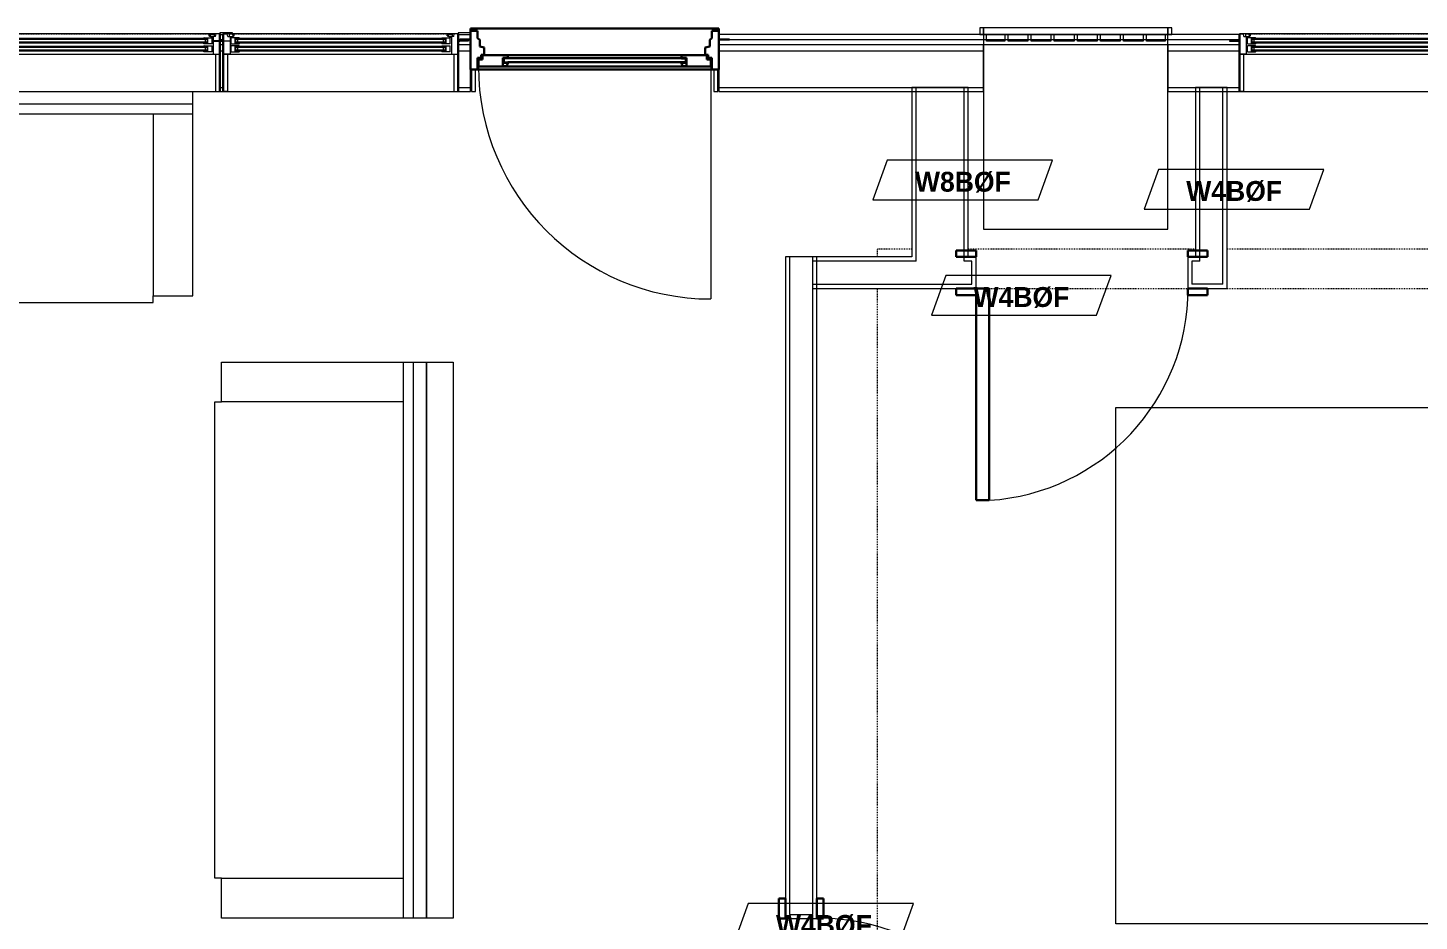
# Model space of a CAD drawing. Header units: inches. Extents: x -4010 to -1814, y 9846 to 12241.
# Drawn here: x -3165.2 to -2954.9, y 10688.5 to 10823.5 of the extents above; entities that cross this region are included whole.
import ezdxf

# ---------------------------------------------------------------- set-up
doc = ezdxf.new("R2010")
doc.units = ezdxf.units.IN
doc.header["$MEASUREMENT"] = 0
doc.linetypes.add('Dash', pattern=[0.25, 0.125, -0.125])
for name, color, linetype, lineweight in [('0-1', 7, 'Continuous', 5), ('0-2', 7, 'Continuous', 9), ('A-DETL-GENF-HDLN-1', 7, 'Dash', 9), ('A-DETL-GENF-HDLN-2', 1, 'Continuous', 18), ('A-DOOR-1', 7, 'Continuous', 9), ('A-DOOR-2', 10, 'Continuous', 30), ('A-DOOR-3', 31, 'Continuous', 9), ('A-DOOR-4', 31, 'Continuous', 30), ('A-DOOR-FRAM-1', 7, 'Continuous', 9), ('A-DOOR-FRAM-2', 10, 'Continuous', 30), ('A-DOOR-FRAM-3', 31, 'Continuous', 30), ('A-DOOR-GLAZ-1', 7, 'Continuous', 9), ('A-GENM-1', 7, 'Continuous', 9), ('A-GLAZ', 151, 'Continuous', 18), ('A-GLAZ-1', 10, 'Continuous', 30), ('A-GLAZ-2', 7, 'Continuous', 9), ('A-WALL', 113, 'Continuous', 18), ('A-WALL-1', 7, 'Continuous', 9), ('A-WALL-2', 250, 'Continuous', 18), ('A-WALL-3', 113, 'Continuous', 9), ('A-WALL-IDEN', 211, 'Continuous', 9), ('I-FURN', 30, 'Continuous', 9), ('I-FURN-HDLN', 30, 'Dash', 9), ('I-WALL-4', 2, 'Continuous', 9)]:
    doc.layers.add(name, color=color, linetype=linetype, lineweight=lineweight)
doc.styles.add('Century Gothic_B_1', font='GOTHICB.TTF', dxfattribs={"height": 3})

# ---------------------------------------------------------------- blocks, each defined once
blk = doc.blocks.new('Bayer Built Door - 37-1_2__ x 81-3_4__ - 1st floor-V8-UNIT PLANS - 1ST FLOOR')
at = {"layer": 'A-DOOR-1'}
blk.add_line((17.56, -0.53), (17.56, -35.66), dxfattribs=at)
blk.add_arc((17.56, -0.53), 35.13, 180, 270, dxfattribs=at)
at = {"layer": 'A-DOOR-2'}
for p, q in [((-16.95, 0.54), (-17.56, 0.53)), ((-17.56, 0.53), (-17.56, -0.53)), ((-16.95, 1.19), (-16.95, 0.54)), ((-16.95, 1.19), (-13.13, 1.19)), ((-13.87, 0.78), (-13.13, 0.78)), ((-13.87, -0.53), (-13.87, 0.78)), ((-13.13, 0.03), (-13.87, 0.03)), ((-13.13, 0.87), (-13.16, 1.19)), ((13.12, 1.19), (-13.13, 1.19)), ((-13.13, 0.78), (-13.13, 0.87)), ((-13.13, -0.03), (-13.13, 0.03)), ((13.12, 0.87), (13.16, 1.19)), ((13.12, 0.78), (13.12, 0.87)), ((13.87, 0.78), (13.12, 0.78)), ((13.12, 0.03), (13.87, 0.03)), ((13.12, -0.03), (13.12, 0.03)), ((16.95, 1.19), (13.12, 1.19)), ((13.87, -0.53), (13.87, 0.78)), ((16.95, 1.19), (16.95, 0.54)), ((16.95, 0.54), (17.56, 0.53)), ((17.56, 0.53), (17.56, -0.53)), ((-17.56, -0.53), (-13.13, -0.53)), ((-13.87, -0.47), (-13.36, -0.47)), ((-13.87, -0.53), (-13.87, -0.47)), ((-13.36, -0.47), (-13.16, -0.22)), ((-13.16, -0.22), (-13.13, -0.03)), ((13.12, -0.53), (-13.13, -0.53)), ((13.16, -0.22), (13.12, -0.03)), ((17.56, -0.53), (13.12, -0.53)), ((13.36, -0.47), (13.16, -0.22)), ((13.87, -0.47), (13.36, -0.47)), ((13.87, -0.53), (13.87, -0.47))]:
    blk.add_line(p, q, dxfattribs=at)
at = {"layer": 'A-DOOR-FRAM-1'}
for p, q in [((-18, -1), (-18.63, -1)), ((-18.63, -1), (-18.63, -4.31)), ((-18, -4.31), (-18, -1)), ((18.62, -1), (18, -1)), ((18, -1), (18, -4.31)), ((18.62, -4.31), (18.62, -1)), ((-18.63, -4.31), (-18, -4.31)), ((18, -4.31), (18.62, -4.31))]:
    blk.add_line(p, q, dxfattribs=at)
at = {"layer": 'A-DOOR-FRAM-2'}
for p, q in [((18.75, 5.22), (-18.75, 5.22)), ((-18.75, 5.22), (-18.75, 4.56)), ((-18.75, 4.87), (-18.75, -1)), ((-18.75, 4.87), (-17.72, 4.87)), ((-17.72, 3.75), (-17.72, 4.87)), ((17.72, 3.75), (17.72, 4.87)), ((18.75, 4.87), (17.72, 4.87)), ((18.75, 4.31), (18.75, 5.22)), ((18.75, 4.87), (18.75, -1)), ((-20.38, 3.56), (-18.75, 3.56)), ((-17.38, 3.51), (-17.72, 3.75)), ((-17.38, 2.51), (-17.38, 3.51)), ((-16.69, 2.36), (-17.38, 2.51)), ((-16.69, 1.22), (-16.69, 2.36)), ((16.69, 2.36), (17.38, 2.51)), ((16.69, 1.22), (16.69, 2.36)), ((17.38, 3.51), (17.72, 3.75)), ((17.38, 2.51), (17.38, 3.51)), ((20.37, 3.56), (18.75, 3.56)), ((-17.72, 0.78), (-17.14, 0.78)), ((-17.72, -1), (-17.72, 0.78)), ((-17.14, 0.78), (-17.14, 1.22)), ((-17.14, 1.22), (-16.69, 1.22)), ((17.14, 1.22), (16.69, 1.22)), ((17.14, 0.78), (17.14, 1.22)), ((17.72, 0.78), (17.14, 0.78)), ((17.72, -1), (17.72, 0.78)), ((-18.37, -1), (-18.75, -1)), ((-18.75, -1), (-17.72, -1)), ((-18.75, -1), (-18.63, -1)), ((-18, -1), (18, -1)), ((18.75, -1), (17.72, -1)), ((18.62, -1), (18.75, -1))]:
    blk.add_line(p, q, dxfattribs=at)
at = {"layer": 'A-DOOR-GLAZ-1'}
for p, q in [((-13.13, 0.62), (-13.87, 0.62)), ((-13.87, 0.19), (-13.13, 0.19)), ((-13.66, 0.62), (-13.66, 0.19)), ((13.12, 0.78), (-13.13, 0.78)), ((13.12, 0.62), (-13.13, 0.62)), ((13.12, 0.19), (-13.13, 0.19)), ((13.12, 0.03), (-13.13, 0.03)), ((13.12, 0.62), (13.87, 0.62)), ((13.87, 0.19), (13.12, 0.19)), ((13.66, 0.62), (13.66, 0.19))]:
    blk.add_line(p, q, dxfattribs=at)
blk = doc.blocks.new('Window-Double_Hung-Marvin-Essential - ESDH3066 - 1st Floor-3090113-UNIT PLANS - 1ST FLOOR')
at = {"layer": 'A-DETL-GENF-HDLN-1'}
blk.add_line((16.1, 4.34), (-16.5, 4.34), dxfattribs=at)
at = {"layer": 'A-DETL-GENF-HDLN-2'}
for p, q in [((-17.75, 4.41), (-17.16, 4.41)), ((-17.75, 4.41), (-17.75, 1.31)), ((-17.08, 4), (-17.16, 4.41)), ((-16.85, 4.37), (-16.85, 4)), ((-16.3, 4.37), (-16.85, 4.37)), ((-16.3, 4.14), (-16.3, 4.37)), ((-16.18, 4.34), (-16.1, 4.34)), ((-16.18, 4.34), (-16.18, 4.14)), ((-16.1, 4.09), (-16.1, 4.34)), ((16.18, 4.34), (16.1, 4.34)), ((16.1, 4.09), (16.1, 4.34)), ((16.18, 4.34), (16.18, 4.14)), ((16.3, 4.14), (16.3, 4.37)), ((16.3, 4.37), (16.85, 4.37)), ((16.85, 4.37), (16.85, 4)), ((17.08, 4), (17.16, 4.41)), ((17.75, 4.41), (17.16, 4.41)), ((17.75, 4.41), (17.75, 1.31)), ((-19.25, 3.36), (-19.25, 3.31)), ((-17.75, 3.36), (-19.25, 3.36)), ((-19.25, 3.31), (-17.9, 3.31)), ((-17.9, 3.31), (-17.9, 3.2)), ((-17.9, 3.2), (-17.75, 3.2)), ((-17.08, 4), (-16.19, 4)), ((-16.38, 3.9), (-16.72, 3.9)), ((-16.72, 3.9), (-16.72, 1.31)), ((-15.34, 3.81), (-16.56, 3.81)), ((-16.56, 2.87), (-16.56, 3.81)), ((-16.56, 2.87), (-15.34, 2.87)), ((-15.34, 2.59), (-16.56, 2.59)), ((-16.56, 1.66), (-16.56, 2.59)), ((-16.38, 4), (-16.38, 3.9)), ((-16.18, 4.14), (-16.3, 4.14)), ((-16.19, 4.09), (-16.1, 4.09)), ((-16.19, 4), (-16.19, 4.09)), ((-15.94, 2.99), (-15.94, 3.71)), ((-15.94, 3.71), (-15.28, 3.71)), ((-15.28, 2.99), (-15.94, 2.99)), ((-15.94, 1.77), (-15.94, 2.49)), ((-15.94, 2.49), (-15.28, 2.49)), ((-15.84, 3.01), (-15.84, 3.7)), ((-15.84, 1.79), (-15.84, 2.48)), ((-15.54, 3.13), (-15.54, 3.57)), ((-15.54, 1.92), (-15.54, 2.35)), ((-15.34, 3.81), (-15.28, 3.75)), ((-15.34, 2.87), (-15.28, 2.94)), ((-15.34, 2.59), (-15.28, 2.53)), ((-15.28, 3.71), (-15.28, 3.75)), ((-15.28, 2.94), (-15.28, 2.99)), ((-15.28, 2.49), (-15.28, 2.53)), ((15.34, 3.81), (15.28, 3.75)), ((15.28, 3.71), (15.28, 3.75)), ((15.94, 3.71), (15.28, 3.71)), ((15.28, 2.94), (15.28, 2.99)), ((15.28, 2.99), (15.94, 2.99)), ((15.34, 2.87), (15.28, 2.94)), ((15.34, 2.59), (15.28, 2.53)), ((15.28, 2.49), (15.28, 2.53)), ((15.94, 2.49), (15.28, 2.49)), ((15.34, 3.81), (16.56, 3.81)), ((16.56, 2.87), (15.34, 2.87)), ((15.34, 2.59), (16.56, 2.59)), ((15.54, 3.13), (15.54, 3.57)), ((15.54, 1.92), (15.54, 2.35)), ((15.84, 3.01), (15.84, 3.7)), ((15.84, 1.79), (15.84, 2.48)), ((15.94, 2.99), (15.94, 3.71)), ((15.94, 1.77), (15.94, 2.49)), ((16.19, 4.09), (16.1, 4.09)), ((16.18, 4.14), (16.3, 4.14)), ((16.19, 4), (16.19, 4.09)), ((17.08, 4), (16.19, 4)), ((16.38, 4), (16.38, 3.9)), ((16.38, 3.9), (16.72, 3.9)), ((16.56, 2.87), (16.56, 3.81)), ((16.56, 1.66), (16.56, 2.59)), ((16.72, 3.9), (16.72, 1.31)), ((17.75, 3.36), (19.25, 3.36)), ((17.9, 3.2), (17.75, 3.2)), ((17.9, 3.31), (17.9, 3.2)), ((19.25, 3.31), (17.9, 3.31)), ((19.25, 3.36), (19.25, 3.31)), ((-16.72, 1.31), (-17.75, 1.31)), ((-17.13, 1.28), (-17.13, -4.31)), ((-16.56, 1.66), (-15.34, 1.66)), ((-15.28, 1.77), (-15.94, 1.77)), ((-15.34, 1.66), (-15.28, 1.72)), ((-15.28, 1.72), (-15.28, 1.77)), ((15.28, 1.72), (15.28, 1.77)), ((15.28, 1.77), (15.94, 1.77)), ((15.34, 1.66), (15.28, 1.72)), ((16.56, 1.66), (15.34, 1.66)), ((16.72, 1.31), (17.75, 1.31)), ((17.12, -4.31), (17.12, 1.28)), ((-17.13, -4.31), (-17.75, -4.31)), ((17.12, -4.31), (17.75, -4.31))]:
    blk.add_line(p, q, dxfattribs=at)
at = {"layer": 'A-GLAZ'}
for p, q in [((15.84, 3.7), (-15.84, 3.7)), ((15.84, 3.57), (-15.84, 3.57)), ((15.84, 3.13), (-15.84, 3.13)), ((15.84, 3.01), (-15.84, 3.01)), ((15.84, 2.48), (-15.84, 2.48)), ((15.84, 2.35), (-15.84, 2.35)), ((15.84, 1.92), (-15.84, 1.92)), ((15.84, 1.79), (-15.84, 1.79))]:
    blk.add_line(p, q, dxfattribs=at)
at = {"layer": 'A-GLAZ-1'}
for p, q in [((-17.75, 4.41), (-17.75, 1.31)), ((17.75, 1.31), (17.75, 4.41)), ((-17.75, 1.28), (-17.75, -4.31)), ((17.75, -4.31), (17.75, 1.28))]:
    blk.add_line(p, q, dxfattribs=at)
at = {"layer": 'A-GLAZ-2'}
for p, q in [((17.75, 4.41), (-17.75, 4.41)), ((-17.75, 1.31), (17.75, 1.31)), ((-17.75, -4.31), (17.75, -4.31))]:
    blk.add_line(p, q, dxfattribs=at)
blk = doc.blocks.new('V-Series_EWC4_SPVU_RFA_2015 - 1ST FLOOR-2484708-UNIT PLANS - 1ST FLOOR')
at = {"layer": 'A-GENM-1'}
for p, q in [((-3126, 12090.69), (-3126.56, 12090.69)), ((-3126.56, 12090.69), (-3126.56, 12089.69)), ((-3098.12, 12090.69), (-3126, 12090.69)), ((-3126, 12090.69), (-3126, 12089.69)), ((-3126, 12089.69), (-3126, 12090.69)), ((-3098.12, 12089.69), (-3098.12, 12090.69)), ((-3097.56, 12090.69), (-3098.12, 12090.69)), ((-3098.12, 12090.69), (-3098.12, 12089.69)), ((-3097.56, 12089.69), (-3097.56, 12090.69)), ((-3126.56, 12089.69), (-3126, 12089.69)), ((-3126, 12089.69), (-3098.12, 12089.69)), ((-3126, 12089.69), (-3126, 12060.25)), ((-3125.56, 12089.69), (-3126, 12089.69)), ((-3125.56, 12088.69), (-3125.56, 12089.69)), ((-3122.76, 12088.69), (-3125.56, 12088.69)), ((-3122.26, 12089.69), (-3122.76, 12089.69)), ((-3122.76, 12089.69), (-3122.76, 12088.69)), ((-3122.26, 12088.69), (-3122.26, 12089.69)), ((-3119.28, 12088.69), (-3122.26, 12088.69)), ((-3118.78, 12089.69), (-3119.28, 12089.69)), ((-3119.28, 12089.69), (-3119.28, 12088.69)), ((-3118.78, 12088.69), (-3118.78, 12089.69)), ((-3115.8, 12088.69), (-3118.78, 12088.69)), ((-3115.3, 12089.69), (-3115.8, 12089.69)), ((-3115.8, 12089.69), (-3115.8, 12088.69)), ((-3115.3, 12088.69), (-3115.3, 12089.69)), ((-3112.31, 12088.69), (-3115.3, 12088.69)), ((-3111.81, 12089.69), (-3112.31, 12089.69)), ((-3112.31, 12089.69), (-3112.31, 12088.69)), ((-3111.81, 12088.69), (-3111.81, 12089.69)), ((-3108.83, 12088.69), (-3111.81, 12088.69)), ((-3108.33, 12089.69), (-3108.83, 12089.69)), ((-3108.83, 12089.69), (-3108.83, 12088.69)), ((-3108.33, 12088.69), (-3108.33, 12089.69)), ((-3105.34, 12088.69), (-3108.33, 12088.69)), ((-3104.84, 12089.69), (-3105.34, 12089.69)), ((-3105.34, 12089.69), (-3105.34, 12088.69)), ((-3104.84, 12088.69), (-3104.84, 12089.69)), ((-3101.86, 12088.69), (-3104.84, 12088.69)), ((-3101.36, 12089.69), (-3101.86, 12089.69)), ((-3101.86, 12089.69), (-3101.86, 12088.69)), ((-3101.36, 12088.69), (-3101.36, 12089.69)), ((-3098.56, 12088.69), (-3101.36, 12088.69)), ((-3098.12, 12089.69), (-3098.56, 12089.69)), ((-3098.56, 12089.69), (-3098.56, 12088.69)), ((-3098.12, 12089.69), (-3097.56, 12089.69)), ((-3098.12, 12060.25), (-3098.12, 12089.69)), ((-3126, 12060.25), (-3098.12, 12060.25))]:
    blk.add_line(p, q, dxfattribs=at)
blk = doc.blocks.new('Window-Double_Hung-Marvin-Essential - ESDH3066 - 1st Floor-3090191-UNIT PLANS - 1ST FLOOR')
at = {"layer": 'A-DETL-GENF-HDLN-1'}
blk.add_line((16.1, 4.34), (-16.5, 4.34), dxfattribs=at)
at = {"layer": 'A-DETL-GENF-HDLN-2'}
for p, q in [((-17.75, 4.41), (-17.16, 4.41)), ((-17.75, 4.41), (-17.75, 1.31)), ((-17.08, 4), (-17.16, 4.41)), ((-16.85, 4.37), (-16.85, 4)), ((-16.3, 4.37), (-16.85, 4.37)), ((-16.3, 4.14), (-16.3, 4.37)), ((-16.18, 4.34), (-16.1, 4.34)), ((-16.18, 4.34), (-16.18, 4.14)), ((-16.1, 4.09), (-16.1, 4.34)), ((16.18, 4.34), (16.1, 4.34)), ((16.1, 4.09), (16.1, 4.34)), ((16.18, 4.34), (16.18, 4.14)), ((16.3, 4.14), (16.3, 4.37)), ((16.3, 4.37), (16.85, 4.37)), ((16.85, 4.37), (16.85, 4)), ((17.08, 4), (17.16, 4.41)), ((17.75, 4.41), (17.16, 4.41)), ((17.75, 4.41), (17.75, 1.31)), ((-19.25, 3.36), (-19.25, 3.31)), ((-17.75, 3.36), (-19.25, 3.36)), ((-19.25, 3.31), (-17.9, 3.31)), ((-17.9, 3.31), (-17.9, 3.2)), ((-17.9, 3.2), (-17.75, 3.2)), ((-17.08, 4), (-16.19, 4)), ((-16.38, 3.9), (-16.72, 3.9)), ((-16.72, 3.9), (-16.72, 1.31)), ((-15.34, 3.81), (-16.56, 3.81)), ((-16.56, 2.87), (-16.56, 3.81)), ((-16.56, 2.87), (-15.34, 2.87)), ((-15.34, 2.59), (-16.56, 2.59)), ((-16.56, 1.66), (-16.56, 2.59)), ((-16.38, 4), (-16.38, 3.9)), ((-16.18, 4.14), (-16.3, 4.14)), ((-16.19, 4.09), (-16.1, 4.09)), ((-16.19, 4), (-16.19, 4.09)), ((-15.94, 2.99), (-15.94, 3.71)), ((-15.94, 3.71), (-15.28, 3.71)), ((-15.28, 2.99), (-15.94, 2.99)), ((-15.94, 1.77), (-15.94, 2.49)), ((-15.94, 2.49), (-15.28, 2.49)), ((-15.84, 3.01), (-15.84, 3.7)), ((-15.84, 1.79), (-15.84, 2.48)), ((-15.54, 3.13), (-15.54, 3.57)), ((-15.54, 1.92), (-15.54, 2.35)), ((-15.34, 3.81), (-15.28, 3.75)), ((-15.34, 2.87), (-15.28, 2.94)), ((-15.34, 2.59), (-15.28, 2.53)), ((-15.28, 3.71), (-15.28, 3.75)), ((-15.28, 2.94), (-15.28, 2.99)), ((-15.28, 2.49), (-15.28, 2.53)), ((15.34, 3.81), (15.28, 3.75)), ((15.28, 3.71), (15.28, 3.75)), ((15.94, 3.71), (15.28, 3.71)), ((15.28, 2.94), (15.28, 2.99)), ((15.28, 2.99), (15.94, 2.99)), ((15.34, 2.87), (15.28, 2.94)), ((15.34, 2.59), (15.28, 2.53)), ((15.28, 2.49), (15.28, 2.53)), ((15.94, 2.49), (15.28, 2.49)), ((15.34, 3.81), (16.56, 3.81)), ((16.56, 2.87), (15.34, 2.87)), ((15.34, 2.59), (16.56, 2.59)), ((15.54, 3.13), (15.54, 3.57)), ((15.54, 1.92), (15.54, 2.35)), ((15.84, 3.01), (15.84, 3.7)), ((15.84, 1.79), (15.84, 2.48)), ((15.94, 2.99), (15.94, 3.71)), ((15.94, 1.77), (15.94, 2.49)), ((16.19, 4.09), (16.1, 4.09)), ((16.18, 4.14), (16.3, 4.14)), ((16.19, 4), (16.19, 4.09)), ((17.08, 4), (16.19, 4)), ((16.38, 4), (16.38, 3.9)), ((16.38, 3.9), (16.72, 3.9)), ((16.56, 2.87), (16.56, 3.81)), ((16.56, 1.66), (16.56, 2.59)), ((16.72, 3.9), (16.72, 1.31)), ((17.75, 3.36), (19.25, 3.36)), ((17.9, 3.2), (17.75, 3.2)), ((17.9, 3.31), (17.9, 3.2)), ((19.25, 3.31), (17.9, 3.31)), ((19.25, 3.36), (19.25, 3.31)), ((-16.72, 1.31), (-17.75, 1.31)), ((-17.13, 1.28), (-17.13, -4.31)), ((-16.56, 1.66), (-15.34, 1.66)), ((-15.28, 1.77), (-15.94, 1.77)), ((-15.34, 1.66), (-15.28, 1.72)), ((-15.28, 1.72), (-15.28, 1.77)), ((15.28, 1.72), (15.28, 1.77)), ((15.28, 1.77), (15.94, 1.77)), ((15.34, 1.66), (15.28, 1.72)), ((16.56, 1.66), (15.34, 1.66)), ((16.72, 1.31), (17.75, 1.31)), ((17.12, -4.31), (17.12, 1.28)), ((-17.13, -4.31), (-17.75, -4.31)), ((17.12, -4.31), (17.75, -4.31))]:
    blk.add_line(p, q, dxfattribs=at)
at = {"layer": 'A-GLAZ'}
for p, q in [((15.84, 3.7), (-15.84, 3.7)), ((15.84, 3.57), (-15.84, 3.57)), ((15.84, 3.13), (-15.84, 3.13)), ((15.84, 3.01), (-15.84, 3.01)), ((15.84, 2.48), (-15.84, 2.48)), ((15.84, 2.35), (-15.84, 2.35)), ((15.84, 1.92), (-15.84, 1.92)), ((15.84, 1.79), (-15.84, 1.79))]:
    blk.add_line(p, q, dxfattribs=at)
at = {"layer": 'A-GLAZ-1'}
for p, q in [((-17.75, 4.41), (-17.75, 1.31)), ((17.75, 1.31), (17.75, 4.41)), ((-17.75, 1.28), (-17.75, -4.31)), ((17.75, -4.31), (17.75, 1.28))]:
    blk.add_line(p, q, dxfattribs=at)
at = {"layer": 'A-GLAZ-2'}
for p, q in [((17.75, 4.41), (-17.75, 4.41)), ((19.62, 4.56), (17.75, 4.56)), ((17.75, 4.56), (17.75, 4.41)), ((17.75, 4.31), (19.62, 4.31)), ((19.62, 4.31), (19.62, 4.56)), ((-17.75, 1.31), (17.75, 1.31)), ((-17.75, -4.31), (17.75, -4.31))]:
    blk.add_line(p, q, dxfattribs=at)
blk = doc.blocks.new('Window-Double_Hung-Marvin-Essential - ESDH3066 - 1st Floor-V5-UNIT PLANS - 1ST FLOOR')
at = {"layer": 'A-DETL-GENF-HDLN-1'}
blk.add_line((16.1, 4.34), (-16.5, 4.34), dxfattribs=at)
at = {"layer": 'A-DETL-GENF-HDLN-2'}
for p, q in [((-17.75, 4.41), (-17.16, 4.41)), ((-17.75, 4.41), (-17.75, 1.31)), ((-17.08, 4), (-17.16, 4.41)), ((-16.85, 4.37), (-16.85, 4)), ((-16.3, 4.37), (-16.85, 4.37)), ((-16.3, 4.14), (-16.3, 4.37)), ((-16.18, 4.34), (-16.1, 4.34)), ((-16.18, 4.34), (-16.18, 4.14)), ((-16.1, 4.09), (-16.1, 4.34)), ((16.18, 4.34), (16.1, 4.34)), ((16.1, 4.09), (16.1, 4.34)), ((16.18, 4.34), (16.18, 4.14)), ((16.3, 4.14), (16.3, 4.37)), ((16.3, 4.37), (16.85, 4.37)), ((16.85, 4.37), (16.85, 4)), ((17.08, 4), (17.16, 4.41)), ((17.75, 4.41), (17.16, 4.41)), ((17.75, 4.41), (17.75, 1.31)), ((-19.25, 3.36), (-19.25, 3.31)), ((-17.75, 3.36), (-19.25, 3.36)), ((-19.25, 3.31), (-17.9, 3.31)), ((-17.9, 3.31), (-17.9, 3.2)), ((-17.9, 3.2), (-17.75, 3.2)), ((-17.08, 4), (-16.19, 4)), ((-16.38, 3.9), (-16.72, 3.9)), ((-16.72, 3.9), (-16.72, 1.31)), ((-15.34, 3.81), (-16.56, 3.81)), ((-16.56, 2.87), (-16.56, 3.81)), ((-16.56, 2.87), (-15.34, 2.87)), ((-15.34, 2.59), (-16.56, 2.59)), ((-16.56, 1.66), (-16.56, 2.59)), ((-16.38, 4), (-16.38, 3.9)), ((-16.18, 4.14), (-16.3, 4.14)), ((-16.19, 4.09), (-16.1, 4.09)), ((-16.19, 4), (-16.19, 4.09)), ((-15.94, 2.99), (-15.94, 3.71)), ((-15.94, 3.71), (-15.28, 3.71)), ((-15.28, 2.99), (-15.94, 2.99)), ((-15.94, 1.77), (-15.94, 2.49)), ((-15.94, 2.49), (-15.28, 2.49)), ((-15.84, 3.01), (-15.84, 3.7)), ((-15.84, 1.79), (-15.84, 2.48)), ((-15.54, 3.13), (-15.54, 3.57)), ((-15.54, 1.92), (-15.54, 2.35)), ((-15.34, 3.81), (-15.28, 3.75)), ((-15.34, 2.87), (-15.28, 2.94)), ((-15.34, 2.59), (-15.28, 2.53)), ((-15.28, 3.71), (-15.28, 3.75)), ((-15.28, 2.94), (-15.28, 2.99)), ((-15.28, 2.49), (-15.28, 2.53)), ((15.34, 3.81), (15.28, 3.75)), ((15.28, 3.71), (15.28, 3.75)), ((15.94, 3.71), (15.28, 3.71)), ((15.28, 2.94), (15.28, 2.99)), ((15.28, 2.99), (15.94, 2.99)), ((15.34, 2.87), (15.28, 2.94)), ((15.34, 2.59), (15.28, 2.53)), ((15.28, 2.49), (15.28, 2.53)), ((15.94, 2.49), (15.28, 2.49)), ((15.34, 3.81), (16.56, 3.81)), ((16.56, 2.87), (15.34, 2.87)), ((15.34, 2.59), (16.56, 2.59)), ((15.54, 3.13), (15.54, 3.57)), ((15.54, 1.92), (15.54, 2.35)), ((15.84, 3.01), (15.84, 3.7)), ((15.84, 1.79), (15.84, 2.48)), ((15.94, 2.99), (15.94, 3.71)), ((15.94, 1.77), (15.94, 2.49)), ((16.19, 4.09), (16.1, 4.09)), ((16.18, 4.14), (16.3, 4.14)), ((16.19, 4), (16.19, 4.09)), ((17.08, 4), (16.19, 4)), ((16.38, 4), (16.38, 3.9)), ((16.38, 3.9), (16.72, 3.9)), ((16.56, 2.87), (16.56, 3.81)), ((16.56, 1.66), (16.56, 2.59)), ((16.72, 3.9), (16.72, 1.31)), ((17.75, 3.36), (19.25, 3.36)), ((17.9, 3.2), (17.75, 3.2)), ((17.9, 3.31), (17.9, 3.2)), ((19.25, 3.31), (17.9, 3.31)), ((19.25, 3.36), (19.25, 3.31)), ((-16.72, 1.31), (-17.75, 1.31)), ((-17.13, 1.28), (-17.13, -4.31)), ((-16.56, 1.66), (-15.34, 1.66)), ((-15.28, 1.77), (-15.94, 1.77)), ((-15.34, 1.66), (-15.28, 1.72)), ((-15.28, 1.72), (-15.28, 1.77)), ((15.28, 1.72), (15.28, 1.77)), ((15.28, 1.77), (15.94, 1.77)), ((15.34, 1.66), (15.28, 1.72)), ((16.56, 1.66), (15.34, 1.66)), ((16.72, 1.31), (17.75, 1.31)), ((17.12, -4.31), (17.12, 1.28)), ((-17.13, -4.31), (-17.75, -4.31)), ((17.12, -4.31), (17.75, -4.31))]:
    blk.add_line(p, q, dxfattribs=at)
at = {"layer": 'A-GLAZ'}
for p, q in [((15.84, 3.7), (-15.84, 3.7)), ((15.84, 3.57), (-15.84, 3.57)), ((15.84, 3.13), (-15.84, 3.13)), ((15.84, 3.01), (-15.84, 3.01)), ((15.84, 2.48), (-15.84, 2.48)), ((15.84, 2.35), (-15.84, 2.35)), ((15.84, 1.92), (-15.84, 1.92)), ((15.84, 1.79), (-15.84, 1.79))]:
    blk.add_line(p, q, dxfattribs=at)
at = {"layer": 'A-GLAZ-1'}
for p, q in [((-17.75, 4.41), (-17.75, 1.31)), ((17.75, 1.31), (17.75, 4.41)), ((-17.75, 1.28), (-17.75, -4.31)), ((17.75, -4.31), (17.75, 1.28))]:
    blk.add_line(p, q, dxfattribs=at)
at = {"layer": 'A-GLAZ-2'}
for p, q in [((17.75, 4.41), (-17.75, 4.41)), ((19.62, 4.56), (17.75, 4.56)), ((17.75, 4.56), (17.75, 4.41)), ((17.75, 4.31), (18.25, 4.31)), ((19.62, 4.41), (19.62, 4.56)), ((-17.75, 1.31), (17.75, 1.31)), ((-17.75, -4.31), (17.75, -4.31))]:
    blk.add_line(p, q, dxfattribs=at)
blk = doc.blocks.new('CTR - 1st Phase - Shell_rvt-1-UNIT PLANS - 1ST FLOOR')
at = {"layer": 'A-WALL-1'}
for p, q in [((-3098.27, 10813.86), (-3098.27, 10822.49)), ((-2982.07, 10822.49), (-3060.77, 10822.49)), ((-3060.77, 10822.49), (-3060.77, 10813.86)), ((-3020.76, 10813.86), (-3020.76, 10820.99)), ((-3020.76, 10820.99), (-2992.89, 10820.99)), ((-2992.89, 10820.99), (-2992.89, 10813.86)), ((-3136.15, 10819.49), (-3136.15, 10819.46)), ((-3135.65, 10819.46), (-3135.65, 10819.49)), ((-3100.15, 10819.49), (-3100.15, 10819.46)), ((-2982.07, 10819.46), (-2982.07, 10819.49)), ((-3136.15, 10813.86), (-3135.65, 10813.86)), ((-3100.15, 10813.86), (-3098.27, 10813.86)), ((-3060.77, 10813.86), (-3020.76, 10813.86)), ((-2992.89, 10813.86), (-2982.07, 10813.86))]:
    blk.add_line(p, q, dxfattribs=at)
at = {"layer": 'A-WALL-2'}
for p, q in [((-3136.15, 10821.74), (-3135.65, 10821.74)), ((-3136.15, 10820.99), (-3135.65, 10820.99)), ((-3100.15, 10821.74), (-3098.27, 10821.74)), ((-3100.15, 10820.99), (-3098.27, 10820.99)), ((-3060.77, 10821.74), (-2982.07, 10821.74)), ((-3060.77, 10820.99), (-3020.76, 10820.99)), ((-2992.89, 10820.99), (-2982.07, 10820.99)), ((-3136.15, 10819.99), (-3135.65, 10819.99)), ((-3100.15, 10819.99), (-3098.27, 10819.99)), ((-3060.77, 10819.99), (-3020.76, 10819.99)), ((-2992.89, 10819.99), (-2982.07, 10819.99)), ((-3136.15, 10814.49), (-3135.65, 10814.49)), ((-3100.15, 10814.49), (-3098.27, 10814.49)), ((-3060.77, 10814.49), (-3020.76, 10814.49)), ((-2992.89, 10814.49), (-2982.07, 10814.49))]:
    blk.add_line(p, q, dxfattribs=at)
at = {"layer": '0-2'}
for name, p in [('Window-Double_Hung-Marvin-Essential - ESDH3066 - 1st Floor-V5-UNIT PLANS - 1ST FLOOR', (-3153.9, 10818.18)), ('Window-Double_Hung-Marvin-Essential - ESDH3066 - 1st Floor-3090191-UNIT PLANS - 1ST FLOOR', (-3117.9, 10818.18)), ('Bayer Built Door - 37-1_2__ x 81-3_4__ - 1st floor-V8-UNIT PLANS - 1ST FLOOR', (-3079.52, 10818.18)), ('V-Series_EWC4_SPVU_RFA_2015 - 1ST FLOOR-2484708-UNIT PLANS - 1ST FLOOR', (105.24, -1267.2)), ('Window-Double_Hung-Marvin-Essential - ESDH3066 - 1st Floor-3090113-UNIT PLANS - 1ST FLOOR', (-2964.32, 10818.18))]:
    blk.add_blockref(name, p, dxfattribs=at)
blk = doc.blocks.new('Couch-Both_Arms-Generic - 1-1372852-UNIT PLANS - 1ST FLOOR')
at = {"layer": 'I-FURN'}
for p, q in [((-42, 17.5), (-36, 17.5)), ((-42, -10), (-42, 17.5)), ((-36, 18.5), (36, 18.5)), ((-36, 17.5), (-36, 18.5)), ((-36, 17.5), (-36, -10)), ((36, 18.5), (36, 17.5)), ((36, 17.5), (42, 17.5)), ((36, -10), (36, 17.5)), ((42, 17.5), (42, -10)), ((-42, -10), (42, -10)), ((-42, -13.5), (-42, -10)), ((42, -10), (42, -13.5)), ((-42, -11.5), (42, -11.5)), ((-42, -13.5), (42, -13.5)), ((-42, -17.5), (-42, -13.5)), ((42, -13.5), (-42, -13.5)), ((42, -13.5), (42, -17.5)), ((42, -17.5), (-42, -17.5))]:
    blk.add_line(p, q, dxfattribs=at)
blk = doc.blocks.new('Couch-Both_Arms-Generic - 2-V104-UNIT PLANS - 1ST FLOOR')
at = {"layer": 'I-FURN'}
for p, q in [((-24, 13.37), (-24, 10)), ((24, 10), (24, 13.37)), ((-24, 11.5), (24, 11.5)), ((-24, 10), (-24, -17.5)), ((-24, 10), (24, 10)), ((-18, -17.5), (-18, 10)), ((18, 10), (18, -17.5)), ((24, -17.5), (24, 10)), ((-24, -17.5), (-18, -17.5)), ((-18, -17.5), (-18, -18.5)), ((-18, -18.5), (18, -18.5)), ((18, -18.5), (18, -17.5)), ((18, -17.5), (24, -17.5))]:
    blk.add_line(p, q, dxfattribs=at)
blk = doc.blocks.new('SWING - SINGLE - FLUSH - 2-10 x 6-8 - PRIVACY-3199407-UNIT PLANS - 1ST FLOOR')
at = {"layer": 'A-DOOR-3'}
blk.add_arc((17, 2.37), 34.07, 93.3657, 180, dxfattribs=at)
at = {"layer": 'A-DOOR-4'}
for p, q in [((15, 2.37), (15, 36.38)), ((17, 36.38), (15, 36.38)), ((17, 2.37), (17, 36.38)), ((17, 2.37), (15, 2.37))]:
    blk.add_line(p, q, dxfattribs=at)
at = {"layer": 'A-DOOR-FRAM-3'}
for p, q in [((-17, 3.37), (-20, 3.37)), ((-20, 3.37), (-20, 2.37)), ((-20, 2.37), (-17, 2.37)), ((-17, 2.37), (-17, 3.37)), ((20, 3.37), (17, 3.37)), ((17, 3.37), (17, 2.37)), ((17, 2.37), (20, 2.37)), ((20, 2.37), (20, 3.37)), ((-17, -2.38), (-20, -2.38)), ((-20, -2.38), (-20, -3.38)), ((-20, -3.38), (-17, -3.38)), ((-17, -3.38), (-17, -2.38)), ((20, -2.38), (17, -2.38)), ((17, -2.38), (17, -3.38)), ((17, -3.38), (20, -3.38)), ((20, -3.38), (20, -2.38))]:
    blk.add_line(p, q, dxfattribs=at)
blk = doc.blocks.new('SWING - SINGLE - FLUSH - 32_ x 80_ - MAGIC PAK DOOR - ACOUSTICAL SEAL-3931467-UNIT PLANS - 1ST FLOOR')
at = {"layer": 'A-DOOR-3'}
blk.add_arc((16, 2.37), 32.07, 93.5759, 180, dxfattribs=at)
at = {"layer": 'A-DOOR-4'}
for p, q in [((14, 2.37), (14, 34.38)), ((16, 34.38), (14, 34.38)), ((16, 2.37), (16, 34.38)), ((16, 2.37), (14, 2.37))]:
    blk.add_line(p, q, dxfattribs=at)
at = {"layer": 'A-DOOR-FRAM-3'}
for p, q in [((-16, 3.37), (-19, 3.37)), ((-19, 3.37), (-19, 2.37)), ((-19, 2.37), (-16, 2.37)), ((-16, 2.37), (-16, 3.37)), ((19, 3.37), (16, 3.37)), ((16, 3.37), (16, 2.37)), ((16, 2.37), (19, 2.37)), ((19, 2.37), (19, 3.37)), ((-16, -2.38), (-19, -2.38)), ((-19, -2.38), (-19, -3.38)), ((-19, -3.38), (-16, -3.38)), ((-16, -3.38), (-16, -2.38)), ((19, -2.38), (16, -2.38)), ((16, -2.38), (16, -3.38)), ((16, -3.38), (19, -3.38)), ((19, -3.38), (19, -2.38))]:
    blk.add_line(p, q, dxfattribs=at)
blk = doc.blocks.new('Bed-Standard - King 78_ x 80_-V107-UNIT PLANS - 1ST FLOOR')
at = {"layer": 'I-FURN'}
for p, q in [((-28.31, 41.8), (49.69, 41.8)), ((-28.31, -38.2), (-28.31, 41.8)), ((49.69, 41.8), (49.69, -38.2)), ((49.69, -24.2), (-28.31, -17.63)), ((-25.31, -24.2), (46.69, -24.2)), ((-25.31, -36.2), (-25.31, -24.2)), ((46.69, -36.2), (46.69, -24.2)), ((-25.31, -36.2), (46.69, -36.2))]:
    blk.add_line(p, q, dxfattribs=at)
at = {"layer": 'I-FURN-HDLN'}
for p, q in [((-64.31, 77.8), (67.69, 77.8)), ((-64.31, 28.6), (-64.31, 77.8)), ((72.44, 77.8), (73.69, 77.8)), ((73.69, 77.8), (73.69, 72.61)), ((73.69, 64.11), (73.69, 29.73)), ((67.69, 62.92), (67.69, 30.92)), ((-64.31, -8.4), (-64.31, 25.6)), ((67.69, 24.98), (67.69, -38.2)), ((73.69, 24.98), (73.69, -38.2)), ((-64.31, -38.2), (-64.31, -11.4))]:
    blk.add_line(p, q, dxfattribs=at)
blk = doc.blocks.new('Wall Tag - Arch Wall-3956453-UNIT PLANS - 1ST FLOOR')
at = {"layer": 'A-WALL-IDEN'}
for p, q in [((-0.3561, 0.0937), (-0.4244, -0.0937)), ((0.4244, 0.0937), (-0.3561, 0.0937)), ((0.3561, -0.0937), (0.4244, 0.0937)), ((-0.4244, -0.0937), (0.3561, -0.0937))]:
    blk.add_line(p, q, dxfattribs=at)

msp = doc.modelspace()

# ---------------------------------------------------------------- block references
at = {"layer": '0-1'}
msp.add_blockref('CTR - 1st Phase - Shell_rvt-1-UNIT PLANS - 1ST FLOOR', (0, 0), dxfattribs=at)

# ---------------------------------------------------------------- next in the draw order: linework, layer by layer
at = {"layer": 'A-WALL'}
for p, q in [((-3030.94874, 10788.2394), (-3030.94874, 10814.4894)), ((-3023.69874, 10788.2394), (-3023.69874, 10814.4894)), ((-2988.07374, 10788.2394), (-2988.07374, 10814.4894)), ((-2984.57374, 10784.7394), (-2984.57374, 10814.4894)), ((-3050.07374, 10788.8644), (-3050.07374, 10689.5394)), ((-3046.57374, 10689.5394), (-3046.57374, 10788.8644)), ((-3030.94874, 10788.2394), (-3046.57374, 10788.2394)), ((-3022.51124, 10788.2394), (-3023.69874, 10788.2394)), ((-3022.51124, 10784.7394), (-3022.51124, 10788.2394)), ((-2989.26124, 10788.2394), (-2989.26124, 10784.7394)), ((-2988.07374, 10788.2394), (-2989.26124, 10788.2394)), ((-3046.57374, 10784.7394), (-3022.51124, 10784.7394)), ((-2984.57374, 10784.7394), (-2989.26124, 10784.7394)), ((-3050.07374, 10689.5394), (-3046.57374, 10689.5394))]:
    msp.add_line(p, q, dxfattribs=at)
at = {"layer": 'A-WALL-3'}
for p, q in [((-2988.69874, 10814.4894), (-2988.69874, 10788.8644)), ((-2983.94874, 10814.4894), (-2988.69874, 10814.4894)), ((-2983.94874, 10784.1144), (-2983.94874, 10814.4894)), ((-3050.69874, 10788.8644), (-3050.69874, 10688.9144)), ((-3031.57374, 10788.8644), (-3050.69874, 10788.8644)), ((-3045.94874, 10688.9144), (-3045.94874, 10788.8644)), ((-3021.88624, 10788.8644), (-3023.07374, 10788.8644)), ((-3021.88624, 10784.1144), (-3021.88624, 10788.8644)), ((-2988.69874, 10788.8644), (-2989.88624, 10788.8644)), ((-2989.88624, 10788.8644), (-2989.88624, 10784.1144)), ((-3046.57374, 10784.1144), (-3021.88624, 10784.1144)), ((-2989.88624, 10784.1144), (-2983.94874, 10784.1144)), ((-3050.69874, 10688.9144), (-3045.94874, 10688.9144))]:
    msp.add_line(p, q, dxfattribs=at)
at = {"layer": 'I-WALL-4'}
for p, q in [((-3031.57374, 10814.4894), (-3031.57374, 10788.8644)), ((-3023.07374, 10814.4894), (-3031.57374, 10814.4894)), ((-3023.07374, 10788.8644), (-3023.07374, 10814.4894))]:
    msp.add_line(p, q, dxfattribs=at)

# ---------------------------------------------------------------- next in the draw order: block references
at = {"layer": 'A-DOOR-3'}
for name, p, rotation in [('SWING - SINGLE - FLUSH - 32_ x 80_ - MAGIC PAK DOOR - ACOUSTICAL SEAL-3931467-UNIT PLANS - 1ST FLOOR', (-3005.88624, 10786.4894), 180), ('SWING - SINGLE - FLUSH - 2-10 x 6-8 - PRIVACY-3199407-UNIT PLANS - 1ST FLOOR', (-3048.32374, 10671.9144), 270.000000000048)]:
    msp.add_blockref(name, p, dxfattribs=dict(at, rotation=rotation))
at = {"layer": 'A-WALL-IDEN', "xscale": 31.99999999999999, "yscale": 31.99999999999999, "zscale": 31.99999999999999}
for p in [(-3023.90572, 10800.4894), (-2982.90572, 10799.09506), (-3015.0544, 10783.07138), (-3044.90572, 10688.2019)]:
    msp.add_blockref('Wall Tag - Arch Wall-3956453-UNIT PLANS - 1ST FLOOR', p, dxfattribs=at)
at = {"layer": 'I-FURN'}
msp.add_blockref('Couch-Both_Arms-Generic - 2-V104-UNIT PLANS - 1ST FLOOR', (-3164.24874, 10800.49243), dxfattribs=at)
for name, p, rotation in [('Bed-Standard - King 78_ x 80_-V107-UNIT PLANS - 1ST FLOOR', (-2958.96615, 10716.42587), 90.00000000002855), ('Couch-Both_Arms-Generic - 1-1372852-UNIT PLANS - 1ST FLOOR', (-3118.42374, 10730.99243), 89.99999999994378)]:
    msp.add_blockref(name, p, dxfattribs=dict(at, rotation=rotation))

# ---------------------------------------------------------------- next in the draw order: texts
at = {"layer": 'A-WALL-IDEN', "char_height": 3, "width": 17.372, "attachment_point": 1, "style": 'Century Gothic_B_1'}
for s, insert in [('W8BØF', (-3031.12164, 10801.73693)), ('W4BØF', (-2990.12164, 10800.34259)), ('W4BØF', (-3022.27032, 10784.31891)), ('W4BØF', (-3052.12164, 10689.44943))]:
    msp.add_mtext(s, dxfattribs=dict(at, insert=insert))

doc.saveas('drawing.dxf')
